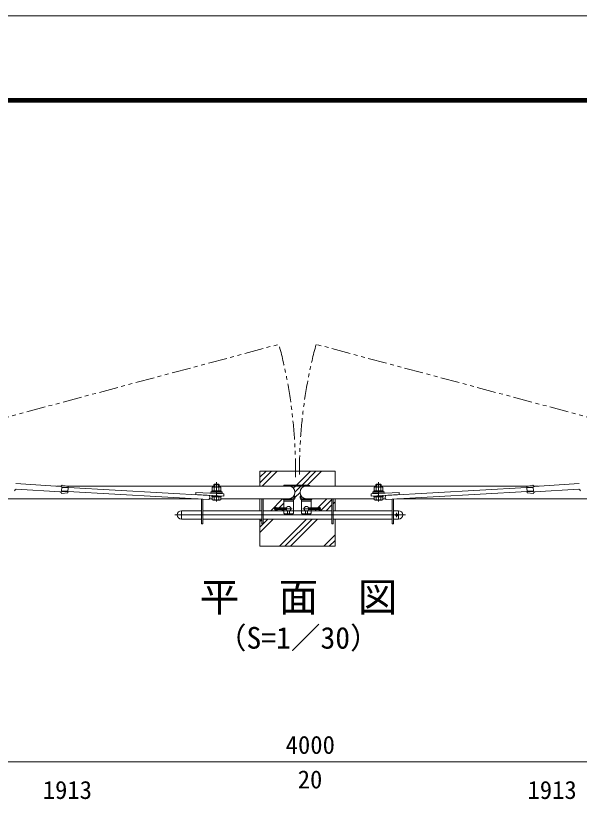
# Model space of a CAD drawing. Units: millimetres, scale not verified. Extents: x -6300 to 6300, y -4455 to 4455.
# Drawn here: x -2495 to -248, y 1327 to 4455 of the extents above; entities that cross this region are included whole.
import ezdxf
from ezdxf.enums import TextEntityAlignment as Align

# ---------------------------------------------------------------- set-up
doc = ezdxf.new("R2010")
doc.units = ezdxf.units.MM
doc.header["$LTSCALE"] = 30
doc.linetypes.add('USER1', pattern=[50.8, 31.75, -6.35, 6.35, -6.35])
doc.linetypes.add('USER3', pattern=[5, 2.5, -0.5, 0.5, -0.5, 0.5, -0.5])
for name, color, linetype, lineweight in [('0-0_D-DCR-HCH', 7, 'Continuous', 9), ('0-1_D-STR4', 7, 'Continuous', 9), ('0-2_D-STR1', 1, 'Continuous', 18), ('0-3_D-STR3', 3, 'Continuous', 13), ('0-4_D-BMK', 2, 'USER1', 13), ('0-6_D-STR-DIM', 7, 'Continuous', 9), ('0-9_D-TTL-TXT', 7, 'Continuous', 18), ('0-B_D-TTL', 7, 'Continuous', 9)]:
    doc.layers.add(name, color=color, linetype=linetype, lineweight=lineweight)
doc.styles.add('ＭＳ ゴシック', font='')
doc.styles.get('ＭＳ ゴシック').set_extended_font_data('MS Gothic')

msp = doc.modelspace()

# ---------------------------------------------------------------- linework, layer by layer
at = {"layer": '0-0_D-DCR-HCH'}
for p, q in [((-1521.38, 2590.26), (-1474.86, 2636.78)), ((-1521.38, 2612.36), (-1496.95, 2636.78)), ((-1512.36, 2577.18), (-1452.76, 2636.78)), ((-1375.48, 2581.48), (-1320.18, 2636.78)), ((-1353.38, 2581.48), (-1298.08, 2636.78)), ((-1331.68, 2581.09), (-1275.98, 2636.78)), ((-1388.11, 2568.85), (-1379.78, 2577.18)), ((-1381.5, 2553.36), (-1357.68, 2577.18)), ((-1381.78, 2530.99), (-1361.28, 2551.49)), ((-1478.08, 2478.88), (-1430.61, 2526.35)), ((-1445.08, 2489.78), (-1425.78, 2509.08)), ((-1290.4, 2489.78), (-1253.8, 2526.38)), ((-1279.21, 2478.88), (-1233.88, 2524.21)), ((-1229.38, 2506.61), (-1221.38, 2514.61)), ((-1455.98, 2478.88), (-1451.08, 2483.78)), ((-1433.89, 2478.88), (-1428.98, 2483.78)), ((-1301.3, 2478.88), (-1296.4, 2483.78)), ((-1257.11, 2478.88), (-1233.88, 2502.11)), ((-1521.38, 2391.39), (-1467.89, 2444.88)), ((-1521.38, 2413.48), (-1489.98, 2444.88)), ((-1521.38, 2435.58), (-1513.38, 2443.58)), ((-1443.4, 2336.78), (-1335.3, 2444.88)), ((-1421.3, 2336.78), (-1313.21, 2444.88)), ((-1399.21, 2336.78), (-1291.11, 2444.88)), ((-1266.62, 2336.78), (-1221.38, 2382.03)), ((-1244.53, 2336.78), (-1221.38, 2359.93)), ((-1222.43, 2336.78), (-1221.38, 2337.83))]:
    msp.add_line(p, q, dxfattribs=at)
at = {"layer": '0-1_D-STR4'}
for p, q in [((-1521.38, 2526.38), (-1521.38, 2478.88)), ((-1221.38, 2478.88), (-1221.38, 2526.38))]:
    msp.add_line(p, q, dxfattribs=at)
for points in [[(-1221.38, 2577.18), (-1221.38, 2636.78), (-1521.38, 2636.78), (-1521.38, 2577.18)], [(-1521.38, 2444.88), (-1521.38, 2336.78), (-1221.38, 2336.78), (-1221.38, 2444.88)]]:
    msp.add_lwpolyline(points, dxfattribs=at)
at = {"layer": '0-2_D-STR1'}
for p, q in [((-2312.85, 2577.18), (-2332.92, 2577.18)), ((-1704.38, 2577.18), (-2292.33, 2577.18)), ((-1406.78, 2577.18), (-1684.38, 2577.18)), ((-1335.98, 2577.18), (-1058.38, 2577.18)), ((-1038.38, 2577.18), (-456.89, 2577.18)), ((-1038.38, 2577.18), (-450.43, 2577.18)), ((-429.91, 2577.18), (-409.84, 2577.18)), ((-1766.98, 2526.38), (-3268.98, 2526.38)), ((-1711.68, 2526.38), (-1722.26, 2526.38)), ((-1406.78, 2526.38), (-1677.08, 2526.38)), ((-1335.98, 2526.38), (-1065.68, 2526.38)), ((-1031.08, 2526.38), (-1020.5, 2526.38)), ((-1031.08, 2526.38), (-1020.5, 2526.38)), ((-975.78, 2526.38), (526.22, 2526.38))]:
    msp.add_line(p, q, dxfattribs=at)
for centre, start, end in [((-1406.78, 2551.78), 270, 90), ((-1335.98, 2551.78), 90, 270)]:
    msp.add_arc(centre, 25.4, start, end, dxfattribs=at)
at = {"layer": '0-3_D-STR3', "color": 4}
for p, q in [((-2315.76, 2576.14), (-2495.19, 2587.04)), ((-2311.98, 2555.7), (-2310.9, 2573.67)), ((-2286.08, 2569.99), (-2311.03, 2571.5)), ((-2285.94, 2572.16), (-2310.9, 2573.67)), ((-2285.74, 2575.6), (-2310.42, 2581.51)), ((-2287.24, 2550.75), (-2285.74, 2575.6)), ((-2285.99, 2571.4), (-1724.28, 2540.1)), ((-456.77, 2571.4), (-1018.48, 2540.1)), ((-457.02, 2575.6), (-432.34, 2581.51)), ((-455.52, 2550.75), (-457.02, 2575.6)), ((-456.82, 2572.16), (-431.86, 2573.67)), ((-456.69, 2569.99), (-431.73, 2571.5)), ((-430.78, 2555.7), (-431.86, 2573.67)), ((-427, 2576.14), (-247.57, 2587.04)), ((-2317.11, 2553.88), (-2493.38, 2564.55)), ((-2287.24, 2550.75), (-2312.46, 2547.86)), ((-2287.03, 2554.19), (-2311.98, 2555.7)), ((-2286.9, 2556.36), (-2311.85, 2557.87)), ((-2286.96, 2555.33), (-1725.05, 2524.05)), ((-1776.8, 2542.94), (-1776.32, 2551.92)), ((-1776.8, 2542.94), (-1665.55, 2536.89)), ((-965.96, 2542.94), (-1077.21, 2536.89)), ((-455.8, 2555.33), (-1017.71, 2524.05)), ((-965.96, 2542.94), (-966.44, 2551.92)), ((-455.86, 2556.36), (-430.91, 2557.87)), ((-455.73, 2554.19), (-430.78, 2555.7)), ((-455.52, 2550.75), (-430.3, 2547.86)), ((-425.65, 2553.88), (-249.38, 2564.55))]:
    msp.add_line(p, q, dxfattribs=at)
at = {"layer": '0-3_D-STR3'}
for p, q in [((-1711.68, 2571.29), (-1711.68, 2557.78)), ((-1681.39, 2573.78), (-1707.37, 2573.78)), ((-1704.38, 2582.28), (-1702.22, 2584.44)), ((-1704.38, 2573.78), (-1704.38, 2582.28)), ((-1684.38, 2582.28), (-1704.38, 2582.28)), ((-1703.06, 2571.29), (-1703.06, 2557.78)), ((-1686.55, 2584.44), (-1702.22, 2584.44)), ((-1702.22, 2573.78), (-1702.22, 2584.44)), ((-1686.55, 2573.78), (-1686.55, 2584.44)), ((-1684.38, 2582.28), (-1686.55, 2584.44)), ((-1685.7, 2571.29), (-1685.7, 2557.78)), ((-1684.38, 2573.78), (-1684.38, 2582.28)), ((-1677.08, 2571.29), (-1677.08, 2557.78)), ((-1335.98, 2581.48), (-1426.28, 2581.48)), ((-1426.28, 2581.48), (-1426.28, 2577.18)), ((-1335.98, 2577.18), (-1426.28, 2577.18)), ((-1065.68, 2571.29), (-1065.68, 2557.78)), ((-1061.37, 2573.78), (-1035.39, 2573.78)), ((-1058.38, 2582.28), (-1056.22, 2584.44)), ((-1058.38, 2573.78), (-1058.38, 2582.28)), ((-1058.38, 2582.28), (-1038.38, 2582.28)), ((-1057.06, 2571.29), (-1057.06, 2557.78)), ((-1056.22, 2584.44), (-1040.55, 2584.44)), ((-1056.22, 2573.78), (-1056.22, 2584.44)), ((-1040.55, 2573.78), (-1040.55, 2584.44)), ((-1038.38, 2582.28), (-1040.55, 2584.44)), ((-1039.7, 2571.29), (-1039.7, 2557.78)), ((-1038.38, 2573.78), (-1038.38, 2582.28)), ((-1031.08, 2571.29), (-1031.08, 2557.78)), ((-1672.38, 2548.78), (-1716.38, 2548.78)), ((-1672.38, 2548.78), (-1716.38, 2548.78)), ((-1712.88, 2557.77), (-1675.88, 2557.79)), ((-1712.88, 2554.77), (-1712.88, 2557.77)), ((-1712.88, 2554.77), (-1675.88, 2554.79)), ((-1712.88, 2537.43), (-1675.88, 2537.45)), ((-1712.88, 2534.43), (-1712.88, 2537.43)), ((-1712.88, 2534.43), (-1675.88, 2534.45)), ((-1711.68, 2523.94), (-1711.68, 2534.45)), ((-1703.06, 2523.94), (-1703.06, 2534.45)), ((-1685.7, 2523.94), (-1685.7, 2534.45)), ((-1677.08, 2523.94), (-1677.08, 2534.45)), ((-1675.88, 2554.79), (-1675.88, 2557.79)), ((-1675.88, 2534.45), (-1675.88, 2537.45)), ((-1672.38, 2554.78), (-1672.38, 2548.78)), ((-1672.38, 2554.78), (-1672.38, 2548.78)), ((-1386.28, 2530.78), (-1386.28, 2536.78)), ((-1381.78, 2536.78), (-1386.28, 2536.78)), ((-1381.78, 2530.78), (-1381.78, 2536.78)), ((-1360.98, 2530.78), (-1360.98, 2536.78)), ((-1360.98, 2536.78), (-1356.48, 2536.78)), ((-1356.48, 2530.78), (-1356.48, 2536.78)), ((-1070.38, 2554.78), (-1070.38, 2548.78)), ((-1070.38, 2554.78), (-1070.38, 2548.78)), ((-1070.38, 2548.78), (-1026.38, 2548.78)), ((-1070.38, 2548.78), (-1026.38, 2548.78)), ((-1066.88, 2554.79), (-1066.88, 2557.79)), ((-1029.88, 2557.77), (-1066.88, 2557.79)), ((-1029.88, 2554.77), (-1066.88, 2554.79)), ((-1066.88, 2534.45), (-1066.88, 2537.45)), ((-1029.88, 2537.43), (-1066.88, 2537.45)), ((-1029.88, 2534.43), (-1066.88, 2534.45)), ((-1065.68, 2523.94), (-1065.68, 2534.45)), ((-1057.06, 2523.94), (-1057.06, 2534.45)), ((-1039.7, 2523.94), (-1039.7, 2534.45)), ((-1031.08, 2523.94), (-1031.08, 2534.45)), ((-1029.88, 2554.77), (-1029.88, 2557.77)), ((-1029.88, 2534.43), (-1029.88, 2537.43)), ((-1753.88, 2426.88), (-1753.88, 2525.65)), ((-1749.38, 2426.88), (-1749.38, 2525.4)), ((-1681.39, 2521.45), (-1707.37, 2521.45)), ((-1513.38, 2426.88), (-1513.38, 2526.38)), ((-1508.88, 2426.88), (-1508.88, 2526.38)), ((-1425.78, 2468.78), (-1425.78, 2521.78)), ((-1425.78, 2521.78), (-1387.78, 2521.78)), ((-1425.78, 2517.28), (-1387.78, 2517.28)), ((-1390.78, 2526.28), (-1422.78, 2526.28)), ((-1390.78, 2521.78), (-1422.78, 2521.78)), ((-1414.29, 2517.28), (-1399.27, 2517.28)), ((-1387.78, 2468.78), (-1387.78, 2521.78)), ((-1355.78, 2526.38), (-1355.78, 2522.08)), ((-1355.78, 2526.38), (-1335.98, 2526.38)), ((-1355.78, 2522.08), (-1335.98, 2522.08)), ((-1354.98, 2468.78), (-1354.98, 2521.78)), ((-1316.98, 2521.78), (-1354.98, 2521.78)), ((-1316.98, 2517.28), (-1354.98, 2517.28)), ((-1351.98, 2521.78), (-1319.98, 2521.78)), ((-1320.75, 2526.28), (-1319.98, 2526.28)), ((-1316.98, 2468.78), (-1316.98, 2521.78)), ((-1233.88, 2426.88), (-1233.88, 2526.38)), ((-1229.38, 2426.88), (-1229.38, 2526.38)), ((-1061.37, 2521.45), (-1035.39, 2521.45)), ((-993.38, 2426.88), (-993.38, 2525.4)), ((-988.88, 2426.88), (-988.88, 2525.65)), ((-1834.13, 2478.88), (-1834.13, 2444.88)), ((-1834.13, 2478.88), (-1834.13, 2444.88)), ((-1753.88, 2478.88), (-1834.13, 2478.88)), ((-1513.38, 2478.88), (-1749.38, 2478.88)), ((-1233.88, 2478.88), (-1508.88, 2478.88)), ((-1462.28, 2481.78), (-1462.28, 2491.78)), ((-1462.28, 2491.78), (-1456.28, 2491.78)), ((-1462.28, 2489.78), (-1415.79, 2489.78)), ((-1462.28, 2483.78), (-1415.79, 2483.78)), ((-1462.28, 2481.78), (-1456.28, 2481.78)), ((-1456.28, 2481.78), (-1456.28, 2491.78)), ((-1410.78, 2478.17), (-1410.78, 2466.78)), ((-1402.78, 2478.17), (-1402.78, 2466.78)), ((-1339.98, 2478.17), (-1339.98, 2466.78)), ((-1331.98, 2478.17), (-1331.98, 2466.78)), ((-1280.48, 2489.78), (-1326.97, 2489.78)), ((-1280.48, 2483.78), (-1326.97, 2483.78)), ((-1286.48, 2481.78), (-1286.48, 2491.78)), ((-1280.48, 2491.78), (-1286.48, 2491.78)), ((-1280.48, 2481.78), (-1286.48, 2481.78)), ((-1280.48, 2481.78), (-1280.48, 2491.78)), ((-993.38, 2478.88), (-1229.38, 2478.88)), ((-968.13, 2478.88), (-988.88, 2478.88)), ((-968.13, 2478.88), (-968.13, 2444.88)), ((-1753.88, 2444.88), (-1834.13, 2444.88)), ((-1513.38, 2444.88), (-1749.38, 2444.88)), ((-1233.88, 2444.88), (-1508.88, 2444.88)), ((-1423.78, 2466.78), (-1425.78, 2468.78)), ((-1423.78, 2466.78), (-1389.78, 2466.78)), ((-1389.78, 2466.78), (-1387.78, 2468.78)), ((-1352.98, 2466.78), (-1354.98, 2468.78)), ((-1318.98, 2466.78), (-1352.98, 2466.78)), ((-1318.98, 2466.78), (-1316.98, 2468.78)), ((-993.38, 2444.88), (-1229.38, 2444.88)), ((-968.13, 2444.88), (-988.88, 2444.88)), ((-1749.38, 2426.88), (-1753.88, 2426.88)), ((-1513.38, 2426.88), (-1508.88, 2426.88)), ((-1229.38, 2426.88), (-1233.88, 2426.88)), ((-993.38, 2426.88), (-988.88, 2426.88))]:
    msp.add_line(p, q, dxfattribs=at)
at = {"layer": '0-3_D-STR3', "color": 4}
for points in [[(-1665.55, 2536.89), (-1665.07, 2545.88), (-1776.32, 2551.92)], [(-1077.21, 2536.89), (-1077.69, 2545.88), (-966.44, 2551.92)]]:
    msp.add_lwpolyline(points, dxfattribs=at)
at = {"layer": '0-3_D-STR3'}
for points in [[(-1672.38, 2554.78), (-1716.38, 2554.78), (-1716.38, 2548.78)], [(-1672.38, 2554.78), (-1716.38, 2554.78), (-1716.38, 2548.78)], [(-1070.38, 2554.78), (-1026.38, 2554.78), (-1026.38, 2548.78)], [(-1070.38, 2554.78), (-1026.38, 2554.78), (-1026.38, 2548.78)]]:
    msp.add_lwpolyline(points, dxfattribs=at)
for centre, radius in [((-1406.78, 2486.78), 9.5), ((-1335.98, 2486.78), 9.5), ((-976.13, 2461.88), 5)]:
    msp.add_circle(centre, radius, dxfattribs=at)
at = {"layer": '0-3_D-STR3', "color": 4}
for centre, radius, start, end in [((-2316.12, 2581.85), 5.71, 266.54238, 356.54238), ((-426.64, 2581.85), 5.71, 183.45762, 273.45762), ((-2491.79, 2556.96), 7.75, 101.78941, 170.40332), ((-2318.16, 2548.2), 5.71, 356.54238, 86.54238), ((-424.6, 2548.2), 5.71, 93.45762, 183.45762), ((-250.97, 2556.96), 7.75, 9.59668, 78.21059)]:
    msp.add_arc(centre, radius, start, end, dxfattribs=at)
at = {"layer": '0-3_D-STR3'}
for centre, radius, start, end in [((-1707.37, 2568.8), 4.98, 30, 150), ((-1694.38, 2557.39), 16.39, 58.01282, 121.98718), ((-1681.39, 2568.8), 4.98, 30, 150), ((-1335.98, 2551.78), 29.7, 58.78392, 90), ((-1061.37, 2568.8), 4.98, 30, 150), ((-1048.38, 2557.39), 16.39, 58.01282, 121.98718), ((-1035.39, 2568.8), 4.98, 30, 150), ((-1707.37, 2526.43), 4.98, 210, 330), ((-1694.38, 2537.84), 16.39, 238.01282, 301.98718), ((-1681.39, 2526.43), 4.98, 210, 330), ((-1422.78, 2530.78), 9, 209.28948, 270), ((-1422.78, 2530.78), 4.5, 258.0821, 270), ((-1390.78, 2530.78), 9, 270, 0), ((-1390.78, 2530.78), 4.5, 270, 0), ((-1351.98, 2530.78), 9, 180, 245.02503), ((-1351.98, 2530.78), 4.5, 180, 258.0821), ((-1351.98, 2530.78), 9, 255.23967, 270), ((-1335.98, 2551.78), 29.7, 270, 301.21608), ((-1319.98, 2530.78), 9, 270, 330.71052), ((-1319.98, 2530.78), 4.5, 270, 281.9179), ((-1061.37, 2526.43), 4.98, 210, 330), ((-1048.38, 2537.84), 16.39, 238.01282, 301.98718), ((-1035.39, 2526.43), 4.98, 210, 330), ((-1834.13, 2461.88), 17, 90, 270), ((-968.13, 2461.88), 17, 270, 90)]:
    msp.add_arc(centre, radius, start, end, dxfattribs=at)
at = {"layer": '0-3_D-STR3', "color": 4}
for centre, major_axis, start_param, end_param in [((-1724.67, 2532.07), (-0.38, -8.03), 6.2831853, 9.424778), ((-1018.1, 2532.07), (0.38, -8.03), 3.1415927, 6.2831853)]:
    msp.add_ellipse(centre, major_axis=major_axis, ratio=0.462058, start_param=start_param, end_param=end_param, dxfattribs=at)
at = {"layer": '0-4_D-BMK', "linetype": 'USER3'}
for p, q in [((-3320.06, 2640.68), (-1445.47, 3142.97)), ((577.29, 2640.68), (-1297.29, 3142.97))]:
    msp.add_line(p, q, dxfattribs=at)
at = {"layer": '0-4_D-BMK'}
for p, q in [((-1694.38, 2515.66), (-1694.38, 2592.53)), ((-1048.38, 2515.66), (-1048.38, 2592.53)), ((-1464.2, 2486.78), (-1392.72, 2486.78)), ((-1278.56, 2486.78), (-1350.05, 2486.78)), ((-941.13, 2461.88), (-1861.13, 2461.88)), ((-976.13, 2453.73), (-976.13, 2469.95))]:
    msp.add_line(p, q, dxfattribs=at)
at = {"layer": '0-4_D-BMK', "linetype": 'USER3'}
for centre, start, end in [((-3320.06, 2640.68), 359.17812, 15), ((577.29, 2640.68), 165, 180.82188)]:
    msp.add_arc(centre, 1940.71, start, end, dxfattribs=at)
at = {"layer": '0-6_D-STR-DIM'}
msp.add_line((-3261.38, 1476.48), (618.62, 1476.48), dxfattribs=at)
at = {"layer": '0-B_D-TTL', "color": 2, "lineweight": 18}
msp.add_lwpolyline([(-6300, 4455), (6300, 4455), (6300, -4455), (-6300, -4455)], close=True, dxfattribs=at)
at = {"layer": '0-B_D-TTL'}
for points in [[(-5895, 4125), (5895, 4125), (5895, -4125), (-5895, -4125)], [(-5891.25, 4121.25), (5891.25, 4121.25), (5891.25, -4121.25), (-5891.25, -4121.25)], [(-5887.5, 4117.5), (5887.5, 4117.5), (5887.5, -4117.5), (-5887.5, -4117.5)], [(-5883.75, 4113.75), (5883.75, 4113.75), (5883.75, -4113.75), (-5883.75, -4113.75)], [(-5880, 4110), (5880, 4110), (5880, -4110), (-5880, -4110)]]:
    msp.add_lwpolyline(points, close=True, dxfattribs=at)

# ---------------------------------------------------------------- texts
at = {"layer": '0-6_D-STR-DIM', "style": 'ＭＳ ゴシック'}
for s, p in [('4000', (-1418.51, 1486.6)), ('20', (-1370.51, 1348.6)), ('1913', (-2387.26, 1306.6)), ('1913', (-454.26, 1306.6))]:
    msp.add_text(s, height=72.14, dxfattribs=at).set_placement(p, align=Align.BOTTOM_LEFT)
at = {"layer": '0-9_D-TTL-TXT', "style": 'ＭＳ ゴシック'}
for s, height, p in [('平\u3000面\u3000図', 115.5, (-1761.23, 2041.93)), ('（S=1／30）', 86.66, (-1693, 1902.13))]:
    msp.add_text(s, height=height, dxfattribs=at).set_placement(p, align=Align.BOTTOM_LEFT)

doc.saveas('drawing.dxf')
